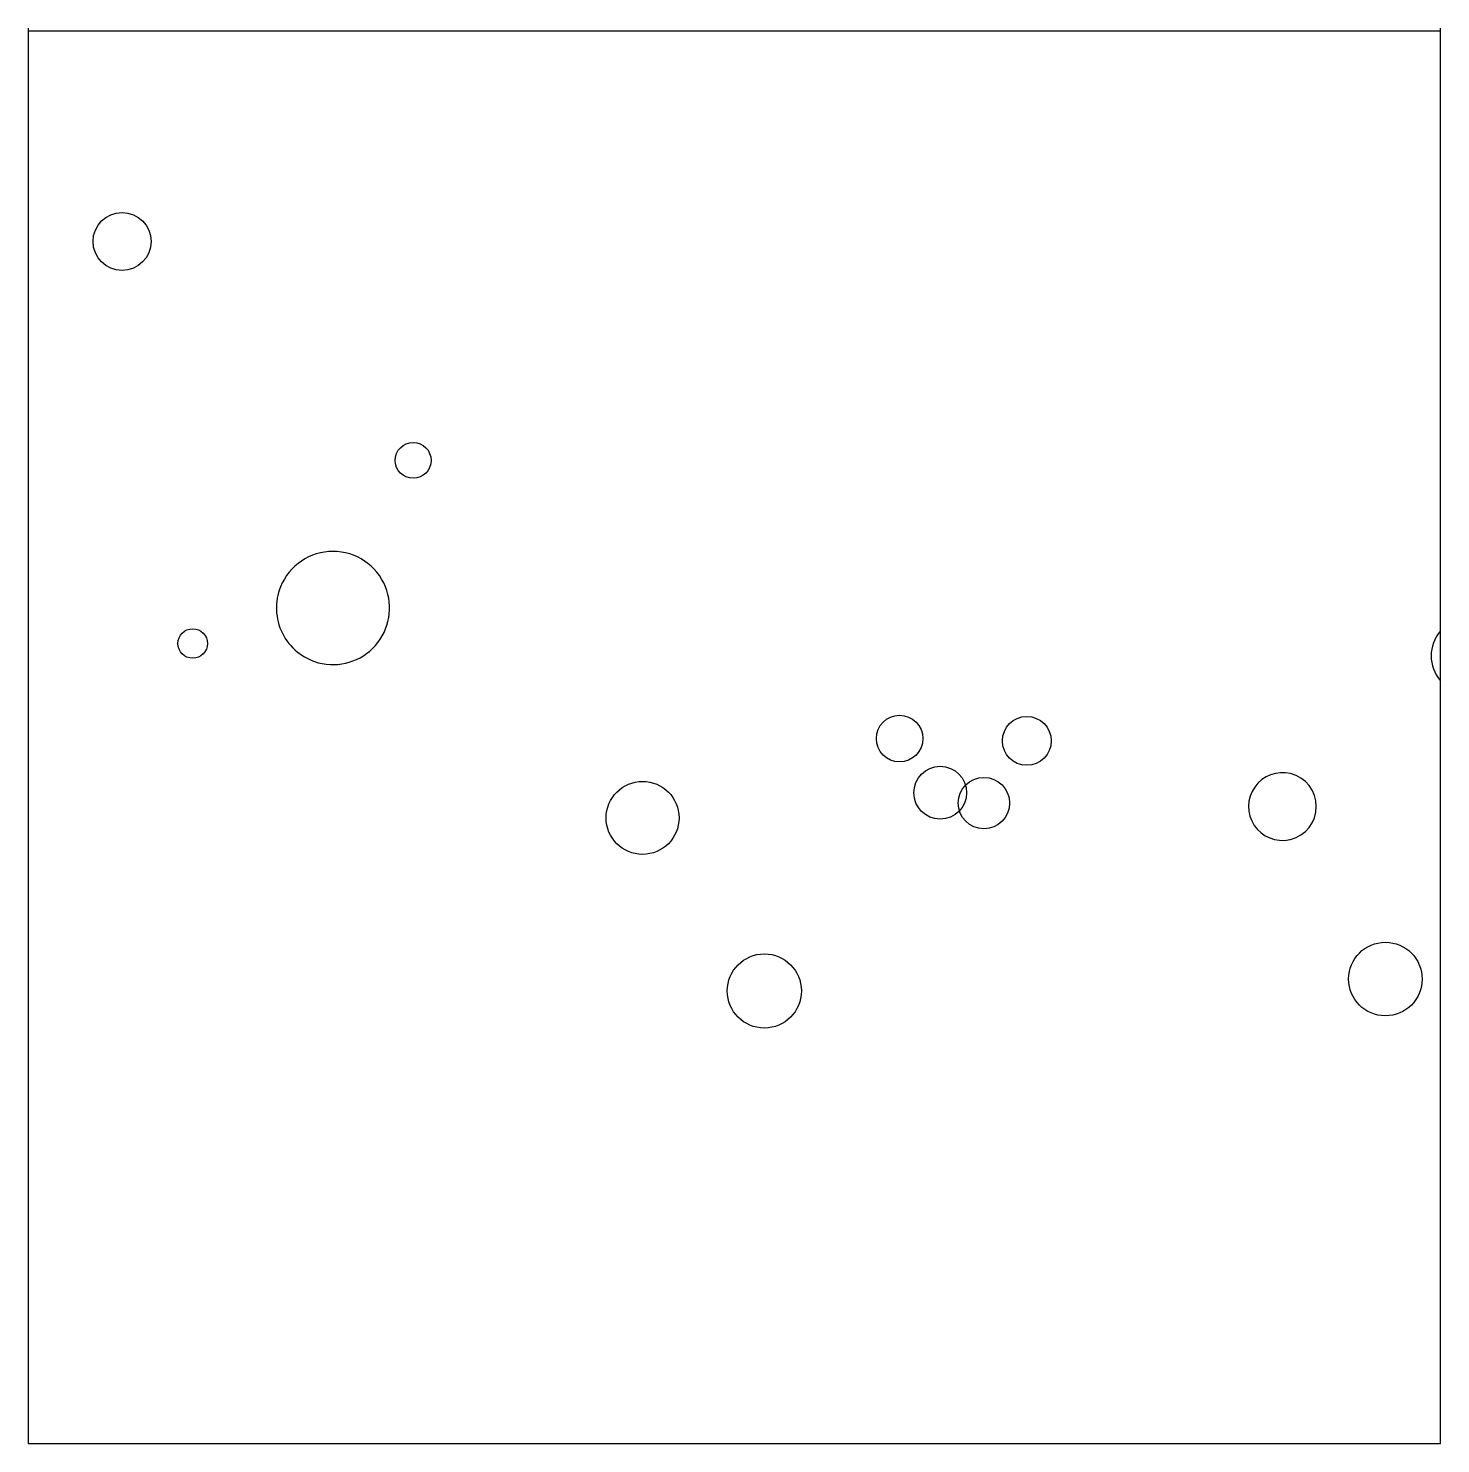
# Model space of a CAD drawing. Extents: x 6.066 to 7.049, y 1.566 to 2.551.
import ezdxf

# ---------------------------------------------------------------- set-up
doc = ezdxf.new("R2010")
doc.units = 0
doc.layers.add('LAYER1', color=7, linetype='CONTINUOUS')
doc.layers.add('LAYER12', color=5, linetype='CONTINUOUS')

msp = doc.modelspace()

# ---------------------------------------------------------------- linework, layer by layer
at = {"layer": 'LAYER1', "color": 7, "linetype": 'CONTINUOUS'}
for centre, radius in [((6.131, 2.4027), 0.0202), ((6.3337, 2.2503), 0.0125), ((6.1802, 2.1228), 0.0103), ((6.6725, 2.0566), 0.0162), ((6.7611, 2.055), 0.017), ((6.7008, 2.0189), 0.0184), ((6.4935, 2.0014), 0.0254), ((6.7312, 2.0117), 0.0179), ((7.0108, 1.8892), 0.0256), ((6.5783, 1.8809), 0.0258)]:
    msp.add_circle(centre, radius, dxfattribs=at)
for centre, radius, start, end in [((6.2779, 2.1475), 0.0394, 22.0607, 157.9393), ((6.2779, 2.1475), 0.0394, 157.9393, -105.0668), ((6.2779, 2.1475), 0.0394, -105.0671, 22.0606), ((7.0694, 2.1142), 0.0267, 139.7609, -139.7601), ((7.0694, 2.1142), 0.0267, -139.7601, -138.7293), ((6.9391, 2.0093), 0.0236, 76.0639, -77.4098), ((6.9391, 2.0093), 0.0236, -76.0639, 76.0639), ((6.9391, 2.0093), 0.0236, -77.4091, -76.0631)]:
    msp.add_arc(centre, radius, start, end, dxfattribs=at)
at = {"layer": 'LAYER12', "color": 5, "linetype": 'CONTINUOUS'}
for points in [[(6.0657, 2.5511), (6.0657, 2.5491)], [(6.0657, 2.5494), (6.0657, 2.5494)], [(6.0657, 2.5494), (6.0657, 2.5494)], [(6.0657, 2.5494), (6.5585, 2.5494)], [(6.0657, 2.5491), (6.0657, 2.3725)], [(6.5585, 2.5494), (6.9448, 2.5494)], [(6.9448, 2.5494), (7.049, 2.5494)], [(7.049, 2.5494), (7.0493, 2.5494)], [(7.0493, 2.5491), (7.0493, 2.5511)], [(7.0493, 2.3725), (7.0493, 2.5491)], [(6.0657, 2.3725), (6.0657, 2.1623)], [(7.0493, 1.5661), (7.0493, 2.3725)], [(6.0657, 2.1623), (6.0657, 1.5661)], [(6.0657, 1.5661), (6.0657, 1.5657)], [(6.9448, 1.5657), (6.0657, 1.5657)], [(7.049, 1.5657), (6.9448, 1.5657)], [(7.0493, 1.5657), (7.049, 1.5657)], [(7.0493, 1.5657), (7.0493, 1.5661)]]:
    msp.add_lwpolyline(points, dxfattribs=at)

doc.saveas('drawing.dxf')
